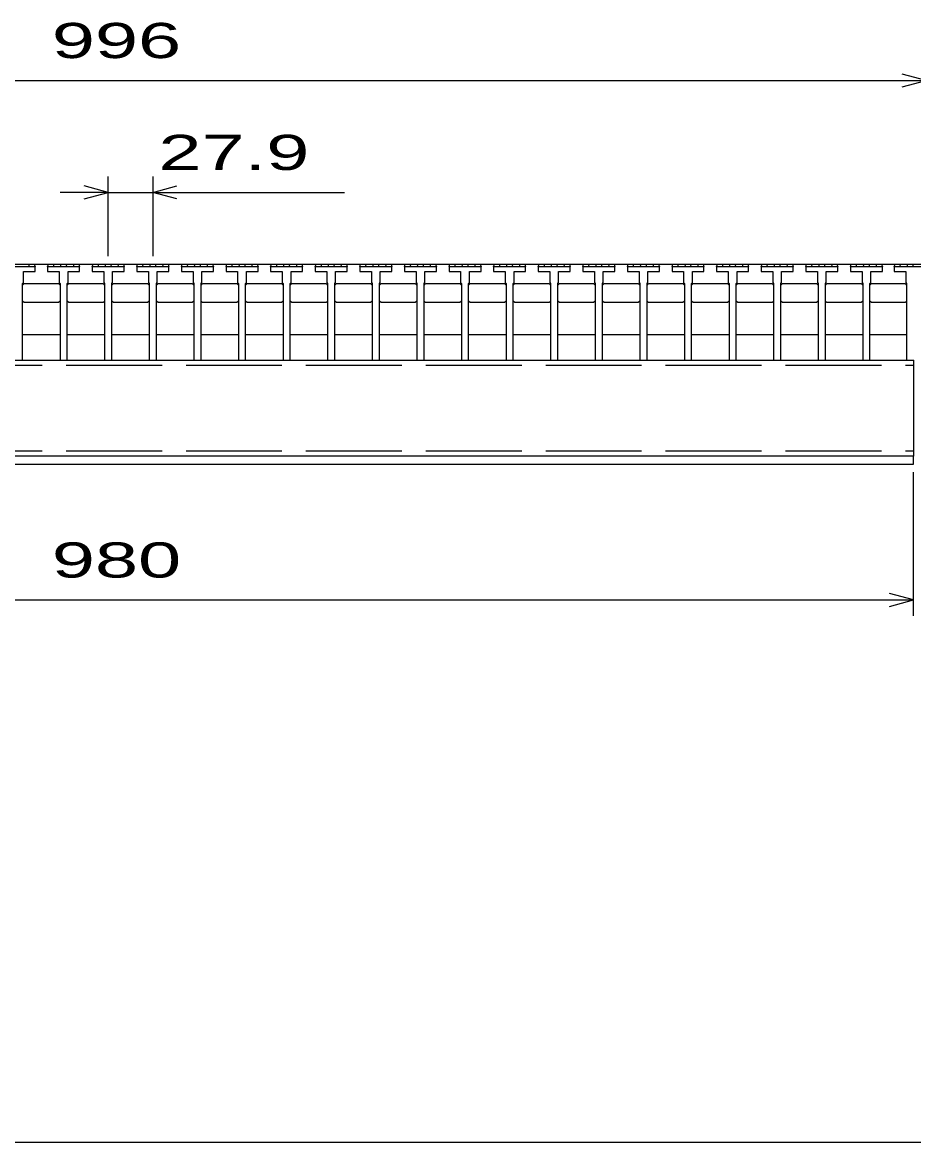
# Model space of a CAD drawing. Units: millimetres, scale not verified. Extents: x -1820 to 1731, y -1282 to 1054.
# Drawn here: x -988 to -431, y -1146 to -446 of the extents above; entities that cross this region are included whole.
import ezdxf
from ezdxf.enums import TextEntityAlignment as Align

# ---------------------------------------------------------------- set-up
doc = ezdxf.new("R2010")
doc.units = ezdxf.units.MM
doc.header["$LTSCALE"] = 10
doc.linetypes.add('DASHED', pattern=[7.5, 6, -1.5])
for name, color, linetype, lineweight in [('0_2', 150, 'Continuous', 25), ('16', 3, 'Continuous', 25), ('22', 2, 'Continuous', 25)]:
    doc.layers.add(name, color=color, linetype=linetype, lineweight=lineweight)
doc.styles.add('ベクトル', font='')
doc.styles.get('ベクトル').set_extended_font_data('ベクトル')

msp = doc.modelspace()

# ---------------------------------------------------------------- linework, layer by layer
at = {"layer": '0_2'}
msp.add_line((1731, -1146.5), (-1729, -1146.5), dxfattribs=at)
at = {"layer": '16'}
for p, q in [((-1419, -597), (-423, -597)), ((-980.5, -598.5), (-1000.5, -598.5)), ((-987.75, -608.5), (-987.75, -601.5)), ((-987.75, -601.5), (-980.5, -601.5)), ((-984.4, -598.5), (-983.9, -597)), ((-983.9, -597), (-981, -597)), ((-981, -597), (-980.5, -598.5)), ((-980.5, -601.5), (-980.5, -598.5)), ((-972.6, -598.5), (-972.1, -597)), ((-972.6, -598.5), (-972.6, -601.5)), ((-952.6, -598.5), (-972.6, -598.5)), ((-972.6, -601.5), (-965.35, -601.5)), ((-972.1, -597), (-969.2, -597)), ((-969.2, -597), (-968.7, -598.5)), ((-965.35, -601.5), (-965.35, -608.5)), ((-964.55, -598.5), (-964.05, -597)), ((-964.05, -597), (-961.15, -597)), ((-961.15, -597), (-960.65, -598.5)), ((-959.85, -608.5), (-959.85, -601.5)), ((-959.85, -601.5), (-952.6, -601.5)), ((-956.5, -598.5), (-956, -597)), ((-956, -597), (-953.1, -597)), ((-953.1, -597), (-952.6, -598.5)), ((-952.6, -601.5), (-952.6, -598.5)), ((-944.7, -598.5), (-944.2, -597)), ((-944.7, -598.5), (-944.7, -601.5)), ((-924.7, -598.5), (-944.7, -598.5)), ((-944.7, -601.5), (-937.45, -601.5)), ((-944.2, -597), (-941.3, -597)), ((-941.3, -597), (-940.8, -598.5)), ((-937.45, -601.5), (-937.45, -608.5)), ((-936.65, -598.5), (-936.15, -597)), ((-936.15, -597), (-933.25, -597)), ((-933.25, -597), (-932.75, -598.5)), ((-931.95, -608.5), (-931.95, -601.5)), ((-931.95, -601.5), (-924.7, -601.5)), ((-928.6, -598.5), (-928.1, -597)), ((-928.1, -597), (-925.2, -597)), ((-925.2, -597), (-924.7, -598.5)), ((-924.7, -601.5), (-924.7, -598.5)), ((-916.8, -598.5), (-916.3, -597)), ((-916.8, -598.5), (-916.8, -601.5)), ((-896.8, -598.5), (-916.8, -598.5)), ((-916.8, -601.5), (-909.55, -601.5)), ((-916.3, -597), (-913.4, -597)), ((-913.4, -597), (-912.9, -598.5)), ((-909.55, -601.5), (-909.55, -608.5)), ((-908.75, -598.5), (-908.25, -597)), ((-908.25, -597), (-905.35, -597)), ((-905.35, -597), (-904.85, -598.5)), ((-904.05, -608.5), (-904.05, -601.5)), ((-904.05, -601.5), (-896.8, -601.5)), ((-900.7, -598.5), (-900.2, -597)), ((-900.2, -597), (-897.3, -597)), ((-897.3, -597), (-896.8, -598.5)), ((-896.8, -601.5), (-896.8, -598.5)), ((-888.9, -598.5), (-888.4, -597)), ((-888.9, -598.5), (-888.9, -601.5)), ((-868.9, -598.5), (-888.9, -598.5)), ((-888.9, -601.5), (-881.65, -601.5)), ((-888.4, -597), (-885.5, -597)), ((-885.5, -597), (-885, -598.5)), ((-881.65, -601.5), (-881.65, -608.5)), ((-880.85, -598.5), (-880.35, -597)), ((-880.35, -597), (-877.45, -597)), ((-877.45, -597), (-876.95, -598.5)), ((-876.15, -608.5), (-876.15, -601.5)), ((-876.15, -601.5), (-868.9, -601.5)), ((-872.8, -598.5), (-872.3, -597)), ((-872.3, -597), (-869.4, -597)), ((-869.4, -597), (-868.9, -598.5)), ((-868.9, -601.5), (-868.9, -598.5)), ((-861, -598.5), (-860.5, -597)), ((-861, -598.5), (-861, -601.5)), ((-841, -598.5), (-861, -598.5)), ((-861, -601.5), (-853.75, -601.5)), ((-860.5, -597), (-857.6, -597)), ((-857.6, -597), (-857.1, -598.5)), ((-853.75, -601.5), (-853.75, -608.5)), ((-852.95, -598.5), (-852.45, -597)), ((-852.45, -597), (-849.55, -597)), ((-849.55, -597), (-849.05, -598.5)), ((-848.25, -608.5), (-848.25, -601.5)), ((-848.25, -601.5), (-841, -601.5)), ((-844.9, -598.5), (-844.4, -597)), ((-844.4, -597), (-841.5, -597)), ((-841.5, -597), (-841, -598.5)), ((-841, -601.5), (-841, -598.5)), ((-833.1, -598.5), (-832.6, -597)), ((-833.1, -598.5), (-833.1, -601.5)), ((-813.1, -598.5), (-833.1, -598.5)), ((-833.1, -601.5), (-825.85, -601.5)), ((-832.6, -597), (-829.7, -597)), ((-829.7, -597), (-829.2, -598.5)), ((-825.85, -601.5), (-825.85, -608.5)), ((-825.05, -598.5), (-824.55, -597)), ((-824.55, -597), (-821.65, -597)), ((-821.65, -597), (-821.15, -598.5)), ((-820.35, -608.5), (-820.35, -601.5)), ((-820.35, -601.5), (-813.1, -601.5)), ((-817, -598.5), (-816.5, -597)), ((-816.5, -597), (-813.6, -597)), ((-813.6, -597), (-813.1, -598.5)), ((-813.1, -601.5), (-813.1, -598.5)), ((-805.2, -598.5), (-804.7, -597)), ((-805.2, -598.5), (-805.2, -601.5)), ((-785.2, -598.5), (-805.2, -598.5)), ((-805.2, -601.5), (-797.95, -601.5)), ((-804.7, -597), (-801.8, -597)), ((-801.8, -597), (-801.3, -598.5)), ((-797.95, -601.5), (-797.95, -608.5)), ((-797.15, -598.5), (-796.65, -597)), ((-796.65, -597), (-793.75, -597)), ((-793.75, -597), (-793.25, -598.5)), ((-792.45, -608.5), (-792.45, -601.5)), ((-792.45, -601.5), (-785.2, -601.5)), ((-789.1, -598.5), (-788.6, -597)), ((-788.6, -597), (-785.7, -597)), ((-785.7, -597), (-785.2, -598.5)), ((-785.2, -601.5), (-785.2, -598.5)), ((-777.3, -598.5), (-776.8, -597)), ((-777.3, -598.5), (-777.3, -601.5)), ((-757.3, -598.5), (-777.3, -598.5)), ((-777.3, -601.5), (-770.05, -601.5)), ((-776.8, -597), (-773.9, -597)), ((-773.9, -597), (-773.4, -598.5)), ((-770.05, -601.5), (-770.05, -608.5)), ((-769.25, -598.5), (-768.75, -597)), ((-768.75, -597), (-765.85, -597)), ((-765.85, -597), (-765.35, -598.5)), ((-764.55, -608.5), (-764.55, -601.5)), ((-764.55, -601.5), (-757.3, -601.5)), ((-761.2, -598.5), (-760.7, -597)), ((-760.7, -597), (-757.8, -597)), ((-757.8, -597), (-757.3, -598.5)), ((-757.3, -601.5), (-757.3, -598.5)), ((-749.4, -598.5), (-748.9, -597)), ((-749.4, -598.5), (-749.4, -601.5)), ((-729.4, -598.5), (-749.4, -598.5)), ((-749.4, -601.5), (-742.15, -601.5)), ((-748.9, -597), (-746, -597)), ((-746, -597), (-745.5, -598.5)), ((-742.15, -601.5), (-742.15, -608.5)), ((-741.35, -598.5), (-740.85, -597)), ((-740.85, -597), (-737.95, -597)), ((-737.95, -597), (-737.45, -598.5)), ((-736.65, -608.5), (-736.65, -601.5)), ((-736.65, -601.5), (-729.4, -601.5)), ((-733.3, -598.5), (-732.8, -597)), ((-732.8, -597), (-729.9, -597)), ((-729.9, -597), (-729.4, -598.5)), ((-729.4, -601.5), (-729.4, -598.5)), ((-721.5, -598.5), (-721, -597)), ((-721.5, -598.5), (-721.5, -601.5)), ((-701.5, -598.5), (-721.5, -598.5)), ((-721.5, -601.5), (-714.25, -601.5)), ((-721, -597), (-718.1, -597)), ((-718.1, -597), (-717.6, -598.5)), ((-714.25, -601.5), (-714.25, -608.5)), ((-713.45, -598.5), (-712.95, -597)), ((-712.95, -597), (-710.05, -597)), ((-710.05, -597), (-709.55, -598.5)), ((-708.75, -608.5), (-708.75, -601.5)), ((-708.75, -601.5), (-701.5, -601.5)), ((-705.4, -598.5), (-704.9, -597)), ((-704.9, -597), (-702, -597)), ((-702, -597), (-701.5, -598.5)), ((-701.5, -601.5), (-701.5, -598.5)), ((-693.6, -598.5), (-693.1, -597)), ((-693.6, -598.5), (-693.6, -601.5)), ((-673.6, -598.5), (-693.6, -598.5)), ((-693.6, -601.5), (-686.35, -601.5)), ((-693.1, -597), (-690.2, -597)), ((-690.2, -597), (-689.7, -598.5)), ((-686.35, -601.5), (-686.35, -608.5)), ((-685.55, -598.5), (-685.05, -597)), ((-685.05, -597), (-682.15, -597)), ((-682.15, -597), (-681.65, -598.5)), ((-680.85, -608.5), (-680.85, -601.5)), ((-680.85, -601.5), (-673.6, -601.5)), ((-677.5, -598.5), (-677, -597)), ((-677, -597), (-674.1, -597)), ((-674.1, -597), (-673.6, -598.5)), ((-673.6, -601.5), (-673.6, -598.5)), ((-665.7, -598.5), (-665.2, -597)), ((-665.7, -598.5), (-665.7, -601.5)), ((-645.7, -598.5), (-665.7, -598.5)), ((-665.7, -601.5), (-658.45, -601.5)), ((-665.2, -597), (-662.3, -597)), ((-662.3, -597), (-661.8, -598.5)), ((-658.45, -601.5), (-658.45, -608.5)), ((-657.65, -598.5), (-657.15, -597)), ((-657.15, -597), (-654.25, -597)), ((-654.25, -597), (-653.75, -598.5)), ((-652.95, -608.5), (-652.95, -601.5)), ((-652.95, -601.5), (-645.7, -601.5)), ((-649.6, -598.5), (-649.1, -597)), ((-649.1, -597), (-646.2, -597)), ((-646.2, -597), (-645.7, -598.5)), ((-645.7, -601.5), (-645.7, -598.5)), ((-637.8, -598.5), (-637.3, -597)), ((-637.8, -598.5), (-637.8, -601.5)), ((-617.8, -598.5), (-637.8, -598.5)), ((-637.8, -601.5), (-630.55, -601.5)), ((-637.3, -597), (-634.4, -597)), ((-634.4, -597), (-633.9, -598.5)), ((-630.55, -601.5), (-630.55, -608.5)), ((-629.75, -598.5), (-629.25, -597)), ((-629.25, -597), (-626.35, -597)), ((-626.35, -597), (-625.85, -598.5)), ((-625.05, -608.5), (-625.05, -601.5)), ((-625.05, -601.5), (-617.8, -601.5)), ((-621.7, -598.5), (-621.2, -597)), ((-621.2, -597), (-618.3, -597)), ((-618.3, -597), (-617.8, -598.5)), ((-617.8, -601.5), (-617.8, -598.5)), ((-609.9, -598.5), (-609.4, -597)), ((-609.9, -598.5), (-609.9, -601.5)), ((-589.9, -598.5), (-609.9, -598.5)), ((-609.9, -601.5), (-602.65, -601.5)), ((-609.4, -597), (-606.5, -597)), ((-606.5, -597), (-606, -598.5)), ((-602.65, -601.5), (-602.65, -608.5)), ((-601.85, -598.5), (-601.35, -597)), ((-601.35, -597), (-598.45, -597)), ((-598.45, -597), (-597.95, -598.5)), ((-597.15, -608.5), (-597.15, -601.5)), ((-597.15, -601.5), (-589.9, -601.5)), ((-593.8, -598.5), (-593.3, -597)), ((-593.3, -597), (-590.4, -597)), ((-590.4, -597), (-589.9, -598.5)), ((-589.9, -601.5), (-589.9, -598.5)), ((-582, -598.5), (-581.5, -597)), ((-582, -598.5), (-582, -601.5)), ((-562, -598.5), (-582, -598.5)), ((-582, -601.5), (-574.75, -601.5)), ((-581.5, -597), (-578.6, -597)), ((-578.6, -597), (-578.1, -598.5)), ((-574.75, -601.5), (-574.75, -608.5)), ((-573.95, -598.5), (-573.45, -597)), ((-573.45, -597), (-570.55, -597)), ((-570.55, -597), (-570.05, -598.5)), ((-569.25, -608.5), (-569.25, -601.5)), ((-569.25, -601.5), (-562, -601.5)), ((-565.9, -598.5), (-565.4, -597)), ((-565.4, -597), (-562.5, -597)), ((-562.5, -597), (-562, -598.5)), ((-562, -601.5), (-562, -598.5)), ((-554.1, -598.5), (-553.6, -597)), ((-554.1, -598.5), (-554.1, -601.5)), ((-534.1, -598.5), (-554.1, -598.5)), ((-554.1, -601.5), (-546.85, -601.5)), ((-553.6, -597), (-550.7, -597)), ((-550.7, -597), (-550.2, -598.5)), ((-546.85, -601.5), (-546.85, -608.5)), ((-546.05, -598.5), (-545.55, -597)), ((-545.55, -597), (-542.65, -597)), ((-542.65, -597), (-542.15, -598.5)), ((-541.35, -608.5), (-541.35, -601.5)), ((-541.35, -601.5), (-534.1, -601.5)), ((-538, -598.5), (-537.5, -597)), ((-537.5, -597), (-534.6, -597)), ((-534.6, -597), (-534.1, -598.5)), ((-534.1, -601.5), (-534.1, -598.5)), ((-526.2, -598.5), (-525.7, -597)), ((-526.2, -598.5), (-526.2, -601.5)), ((-506.2, -598.5), (-526.2, -598.5)), ((-526.2, -601.5), (-518.95, -601.5)), ((-525.7, -597), (-522.8, -597)), ((-522.8, -597), (-522.3, -598.5)), ((-518.95, -601.5), (-518.95, -608.5)), ((-518.15, -598.5), (-517.65, -597)), ((-517.65, -597), (-514.75, -597)), ((-514.75, -597), (-514.25, -598.5)), ((-513.45, -608.5), (-513.45, -601.5)), ((-513.45, -601.5), (-506.2, -601.5)), ((-510.1, -598.5), (-509.6, -597)), ((-509.6, -597), (-506.7, -597)), ((-506.7, -597), (-506.2, -598.5)), ((-506.2, -601.5), (-506.2, -598.5)), ((-498.3, -598.5), (-497.8, -597)), ((-498.3, -598.5), (-498.3, -601.5)), ((-478.3, -598.5), (-498.3, -598.5)), ((-498.3, -601.5), (-491.05, -601.5)), ((-497.8, -597), (-494.9, -597)), ((-494.9, -597), (-494.4, -598.5)), ((-491.05, -601.5), (-491.05, -608.5)), ((-490.25, -598.5), (-489.75, -597)), ((-489.75, -597), (-486.85, -597)), ((-486.85, -597), (-486.35, -598.5)), ((-485.55, -608.5), (-485.55, -601.5)), ((-485.55, -601.5), (-478.3, -601.5)), ((-482.2, -598.5), (-481.7, -597)), ((-481.7, -597), (-478.8, -597)), ((-478.8, -597), (-478.3, -598.5)), ((-478.3, -601.5), (-478.3, -598.5)), ((-470.4, -598.5), (-469.9, -597)), ((-470.4, -598.5), (-470.4, -601.5)), ((-450.4, -598.5), (-470.4, -598.5)), ((-470.4, -601.5), (-463.15, -601.5)), ((-469.9, -597), (-467, -597)), ((-467, -597), (-466.5, -598.5)), ((-463.15, -601.5), (-463.15, -608.5)), ((-462.35, -598.5), (-461.85, -597)), ((-461.85, -597), (-458.95, -597)), ((-458.95, -597), (-458.45, -598.5)), ((-457.65, -608.5), (-457.65, -601.5)), ((-457.65, -601.5), (-450.4, -601.5)), ((-454.3, -598.5), (-453.8, -597)), ((-453.8, -597), (-450.9, -597)), ((-450.9, -597), (-450.4, -598.5)), ((-450.4, -601.5), (-450.4, -598.5)), ((-443, -598.5), (-442.5, -597)), ((-443, -598.5), (-443, -601.5)), ((-423, -598.5), (-443, -598.5)), ((-443, -601.5), (-435.75, -601.5)), ((-442.5, -597), (-439.6, -597)), ((-439.6, -597), (-439.1, -598.5)), ((-435.75, -601.5), (-435.75, -608.5)), ((-434.95, -598.5), (-434.45, -597)), ((-434.45, -597), (-431.55, -597)), ((-431.55, -597), (-431.05, -598.5)), ((-988.25, -609), (-987.75, -608.5)), ((-988.25, -657), (-988.25, -609)), ((-988.25, -610), (-987.25, -609)), ((-987.25, -609), (-965.85, -609)), ((-965.85, -609), (-964.85, -610)), ((-965.35, -608.5), (-964.85, -609)), ((-964.85, -609), (-964.85, -657)), ((-960.35, -609), (-959.85, -608.5)), ((-960.35, -657), (-960.35, -609)), ((-960.35, -610), (-959.35, -609)), ((-959.35, -609), (-937.95, -609)), ((-937.95, -609), (-936.95, -610)), ((-937.45, -608.5), (-936.95, -609)), ((-936.95, -609), (-936.95, -657)), ((-932.45, -609), (-931.95, -608.5)), ((-932.45, -657), (-932.45, -609)), ((-932.45, -610), (-931.45, -609)), ((-931.45, -609), (-910.05, -609)), ((-910.05, -609), (-909.05, -610)), ((-909.55, -608.5), (-909.05, -609)), ((-909.05, -609), (-909.05, -657)), ((-904.55, -609), (-904.05, -608.5)), ((-904.55, -657), (-904.55, -609)), ((-904.55, -610), (-903.55, -609)), ((-903.55, -609), (-882.15, -609)), ((-882.15, -609), (-881.15, -610)), ((-881.65, -608.5), (-881.15, -609)), ((-881.15, -609), (-881.15, -657)), ((-876.65, -609), (-876.15, -608.5)), ((-876.65, -657), (-876.65, -609)), ((-876.65, -610), (-875.65, -609)), ((-875.65, -609), (-854.25, -609)), ((-854.25, -609), (-853.25, -610)), ((-853.75, -608.5), (-853.25, -609)), ((-853.25, -609), (-853.25, -657)), ((-848.75, -609), (-848.25, -608.5)), ((-848.75, -657), (-848.75, -609)), ((-848.75, -610), (-847.75, -609)), ((-847.75, -609), (-826.35, -609)), ((-826.35, -609), (-825.35, -610)), ((-825.85, -608.5), (-825.35, -609)), ((-825.35, -609), (-825.35, -657)), ((-820.85, -609), (-820.35, -608.5)), ((-820.85, -657), (-820.85, -609)), ((-820.85, -610), (-819.85, -609)), ((-819.85, -609), (-798.45, -609)), ((-798.45, -609), (-797.45, -610)), ((-797.95, -608.5), (-797.45, -609)), ((-797.45, -609), (-797.45, -657)), ((-792.95, -609), (-792.45, -608.5)), ((-792.95, -657), (-792.95, -609)), ((-792.95, -610), (-791.95, -609)), ((-791.95, -609), (-770.55, -609)), ((-770.55, -609), (-769.55, -610)), ((-770.05, -608.5), (-769.55, -609)), ((-769.55, -609), (-769.55, -657)), ((-765.05, -609), (-764.55, -608.5)), ((-765.05, -657), (-765.05, -609)), ((-765.05, -610), (-764.05, -609)), ((-764.05, -609), (-742.65, -609)), ((-742.65, -609), (-741.65, -610)), ((-742.15, -608.5), (-741.65, -609)), ((-741.65, -609), (-741.65, -657)), ((-737.15, -609), (-736.65, -608.5)), ((-737.15, -657), (-737.15, -609)), ((-737.15, -610), (-736.15, -609)), ((-736.15, -609), (-714.75, -609)), ((-714.75, -609), (-713.75, -610)), ((-714.25, -608.5), (-713.75, -609)), ((-713.75, -609), (-713.75, -657)), ((-709.25, -609), (-708.75, -608.5)), ((-709.25, -657), (-709.25, -609)), ((-709.25, -610), (-708.25, -609)), ((-708.25, -609), (-686.85, -609)), ((-686.85, -609), (-685.85, -610)), ((-686.35, -608.5), (-685.85, -609)), ((-685.85, -609), (-685.85, -657)), ((-681.35, -609), (-680.85, -608.5)), ((-681.35, -657), (-681.35, -609)), ((-681.35, -610), (-680.35, -609)), ((-680.35, -609), (-658.95, -609)), ((-658.95, -609), (-657.95, -610)), ((-658.45, -608.5), (-657.95, -609)), ((-657.95, -609), (-657.95, -657)), ((-653.45, -609), (-652.95, -608.5)), ((-653.45, -657), (-653.45, -609)), ((-653.45, -610), (-652.45, -609)), ((-652.45, -609), (-631.05, -609)), ((-631.05, -609), (-630.05, -610)), ((-630.55, -608.5), (-630.05, -609)), ((-630.05, -609), (-630.05, -657)), ((-625.55, -609), (-625.05, -608.5)), ((-625.55, -657), (-625.55, -609)), ((-625.55, -610), (-624.55, -609)), ((-624.55, -609), (-603.15, -609)), ((-603.15, -609), (-602.15, -610)), ((-602.65, -608.5), (-602.15, -609)), ((-602.15, -609), (-602.15, -657)), ((-597.65, -609), (-597.15, -608.5)), ((-597.65, -657), (-597.65, -609)), ((-597.65, -610), (-596.65, -609)), ((-596.65, -609), (-575.25, -609)), ((-575.25, -609), (-574.25, -610)), ((-574.75, -608.5), (-574.25, -609)), ((-574.25, -609), (-574.25, -657)), ((-569.75, -609), (-569.25, -608.5)), ((-569.75, -657), (-569.75, -609)), ((-569.75, -610), (-568.75, -609)), ((-568.75, -609), (-547.35, -609)), ((-547.35, -609), (-546.35, -610)), ((-546.85, -608.5), (-546.35, -609)), ((-546.35, -609), (-546.35, -657)), ((-541.85, -609), (-541.35, -608.5)), ((-541.85, -657), (-541.85, -609)), ((-541.85, -610), (-540.85, -609)), ((-540.85, -609), (-519.45, -609)), ((-519.45, -609), (-518.45, -610)), ((-518.95, -608.5), (-518.45, -609)), ((-518.45, -609), (-518.45, -657)), ((-513.95, -609), (-513.45, -608.5)), ((-513.95, -657), (-513.95, -609)), ((-513.95, -610), (-512.95, -609)), ((-512.95, -609), (-491.55, -609)), ((-491.55, -609), (-490.55, -610)), ((-491.05, -608.5), (-490.55, -609)), ((-490.55, -609), (-490.55, -657)), ((-486.05, -609), (-485.55, -608.5)), ((-486.05, -657), (-486.05, -609)), ((-486.05, -610), (-485.05, -609)), ((-485.05, -609), (-463.65, -609)), ((-463.65, -609), (-462.65, -610)), ((-463.15, -608.5), (-462.65, -609)), ((-462.65, -609), (-462.65, -657)), ((-458.15, -609), (-457.65, -608.5)), ((-458.15, -657), (-458.15, -609)), ((-458.15, -610), (-457.15, -609)), ((-457.15, -609), (-436.25, -609)), ((-436.25, -609), (-435.25, -610)), ((-435.75, -608.5), (-435.25, -609)), ((-435.25, -609), (-435.25, -657)), ((-987.25, -621), (-988.25, -620)), ((-965.85, -621), (-987.25, -621)), ((-964.85, -620), (-965.85, -621)), ((-959.35, -621), (-960.35, -620)), ((-937.95, -621), (-959.35, -621)), ((-936.95, -620), (-937.95, -621)), ((-931.45, -621), (-932.45, -620)), ((-910.05, -621), (-931.45, -621)), ((-909.05, -620), (-910.05, -621)), ((-903.55, -621), (-904.55, -620)), ((-882.15, -621), (-903.55, -621)), ((-881.15, -620), (-882.15, -621)), ((-875.65, -621), (-876.65, -620)), ((-854.25, -621), (-875.65, -621)), ((-853.25, -620), (-854.25, -621)), ((-847.75, -621), (-848.75, -620)), ((-826.35, -621), (-847.75, -621)), ((-825.35, -620), (-826.35, -621)), ((-819.85, -621), (-820.85, -620)), ((-798.45, -621), (-819.85, -621)), ((-797.45, -620), (-798.45, -621)), ((-791.95, -621), (-792.95, -620)), ((-770.55, -621), (-791.95, -621)), ((-769.55, -620), (-770.55, -621)), ((-764.05, -621), (-765.05, -620)), ((-742.65, -621), (-764.05, -621)), ((-741.65, -620), (-742.65, -621)), ((-736.15, -621), (-737.15, -620)), ((-714.75, -621), (-736.15, -621)), ((-713.75, -620), (-714.75, -621)), ((-708.25, -621), (-709.25, -620)), ((-686.85, -621), (-708.25, -621)), ((-685.85, -620), (-686.85, -621)), ((-680.35, -621), (-681.35, -620)), ((-658.95, -621), (-680.35, -621)), ((-657.95, -620), (-658.95, -621)), ((-652.45, -621), (-653.45, -620)), ((-631.05, -621), (-652.45, -621)), ((-630.05, -620), (-631.05, -621)), ((-624.55, -621), (-625.55, -620)), ((-603.15, -621), (-624.55, -621)), ((-602.15, -620), (-603.15, -621)), ((-596.65, -621), (-597.65, -620)), ((-575.25, -621), (-596.65, -621)), ((-574.25, -620), (-575.25, -621)), ((-568.75, -621), (-569.75, -620)), ((-547.35, -621), (-568.75, -621)), ((-546.35, -620), (-547.35, -621)), ((-540.85, -621), (-541.85, -620)), ((-519.45, -621), (-540.85, -621)), ((-518.45, -620), (-519.45, -621)), ((-512.95, -621), (-513.95, -620)), ((-491.55, -621), (-512.95, -621)), ((-490.55, -620), (-491.55, -621)), ((-485.05, -621), (-486.05, -620)), ((-463.65, -621), (-485.05, -621)), ((-462.65, -620), (-463.65, -621)), ((-457.15, -621), (-458.15, -620)), ((-436.25, -621), (-457.15, -621)), ((-435.25, -620), (-436.25, -621)), ((-988.25, -641), (-964.85, -641)), ((-960.35, -641), (-936.95, -641)), ((-932.45, -641), (-909.05, -641)), ((-904.55, -641), (-881.15, -641)), ((-876.65, -641), (-853.25, -641)), ((-848.75, -641), (-825.35, -641)), ((-820.85, -641), (-797.45, -641)), ((-792.95, -641), (-769.55, -641)), ((-765.05, -641), (-741.65, -641)), ((-737.15, -641), (-713.75, -641)), ((-709.25, -641), (-685.85, -641)), ((-681.35, -641), (-657.95, -641)), ((-653.45, -641), (-630.05, -641)), ((-625.55, -641), (-602.15, -641)), ((-597.65, -641), (-574.25, -641)), ((-569.75, -641), (-546.35, -641)), ((-541.85, -641), (-518.45, -641)), ((-513.95, -641), (-490.55, -641)), ((-486.05, -641), (-462.65, -641)), ((-458.15, -641), (-435.25, -641)), ((-1411, -657), (-431, -657)), ((-992.75, -657), (-988.25, -657)), ((-964.85, -657), (-960.35, -657)), ((-936.95, -657), (-932.45, -657)), ((-909.05, -657), (-904.55, -657)), ((-881.15, -657), (-876.65, -657)), ((-853.25, -657), (-848.75, -657)), ((-825.35, -657), (-820.85, -657)), ((-797.45, -657), (-792.95, -657)), ((-769.55, -657), (-765.05, -657)), ((-741.65, -657), (-737.15, -657)), ((-713.75, -657), (-709.25, -657)), ((-685.85, -657), (-681.35, -657)), ((-657.95, -657), (-653.45, -657)), ((-630.05, -657), (-625.55, -657)), ((-602.15, -657), (-597.65, -657)), ((-574.25, -657), (-569.75, -657)), ((-546.35, -657), (-541.85, -657)), ((-518.45, -657), (-513.95, -657)), ((-490.55, -657), (-486.05, -657)), ((-462.65, -657), (-458.15, -657)), ((-435.25, -657), (-430.75, -657)), ((-431, -657), (-431, -717)), ((-431, -717), (-1411, -717)), ((-431, -722), (-431, -717)), ((-1411, -722), (-431, -722))]:
    msp.add_line(p, q, dxfattribs=at)
at = {"layer": '16', "linetype": 'DASHED'}
for p, q in [((-1411, -660.2), (-431, -660.2)), ((-1411, -713.8), (-431, -713.8))]:
    msp.add_line(p, q, dxfattribs=at)
at = {"layer": '22', "color": 4}
for p, q in [((-1419, -482), (-423, -482)), ((-423, -482), (-438, -478)), ((-438, -486), (-423, -482)), ((-934.7, -592), (-934.7, -542)), ((-906.8, -542), (-906.8, -592)), ((-934.7, -552), (-964.7, -552)), ((-934.7, -552), (-949.7, -548)), ((-949.7, -556), (-934.7, -552)), ((-934.7, -552), (-906.8, -552)), ((-906.8, -552), (-891.8, -548)), ((-891.8, -556), (-906.8, -552)), ((-906.8, -552), (-786.8, -552)), ((-431, -817), (-431, -727)), ((-431, -807), (-446, -803)), ((-1411, -807), (-431, -807)), ((-446, -811), (-431, -807))]:
    msp.add_line(p, q, dxfattribs=at)

# ---------------------------------------------------------------- texts
at = {"layer": '22', "style": 'ベクトル', "width": 1.65}
for s, p in [(' 996 ', (-983.5, -457)), (' 27.9 ', (-916.8, -527)), (' 980 ', (-983.5, -782))]:
    msp.add_text(s, height=21.99, dxfattribs=at).set_placement(p, align=Align.MIDDLE_LEFT)

doc.saveas('drawing.dxf')
